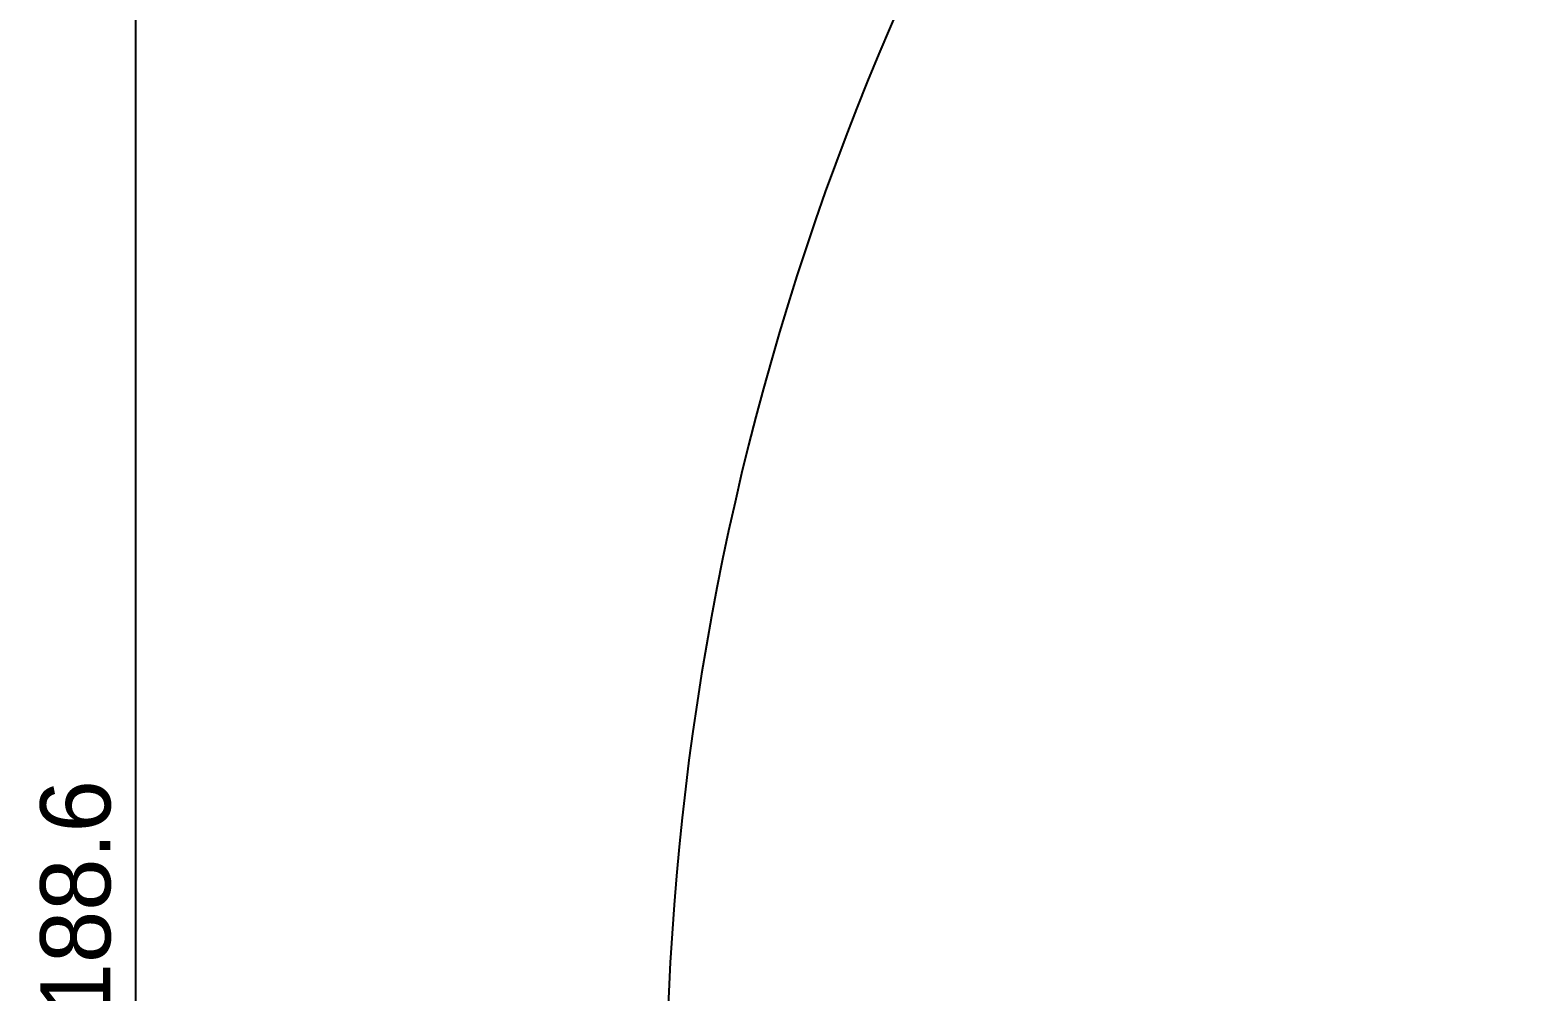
# Model space of a CAD drawing. Header units: millimetres. Extents: x 5828 to 6704, y 123 to 421.
# Drawn here: x 6485.39 to 6517.16, y 339.52 to 360.04 of the extents above; entities that cross this region are included whole.
import ezdxf

# ---------------------------------------------------------------- set-up
doc = ezdxf.new("R2010")
doc.units = ezdxf.units.MM
doc.layers.add('尺寸标注', color=7, linetype='Continuous')
doc.layers.add('运动范围', color=7, linetype='Continuous')
doc.styles.add('微软雅黑', font='msyh.ttc', dxfattribs={"height": 1.5})
doc.dimstyles.new('尺寸标注_1_20比例', dxfattribs={"dimtxt": 1.5, "dimasz": 1.25, "dimexe": 0.5, "dimexo": 0.4, "dimgap": 0.5, "dimtad": 1, "dimdec": 1, "dimlfac": 20, "dimdsep": 46, "dimtxsty": '微软雅黑', "dimcen": 0.09, "dimadec": 0, "dimazin": 0, "dimtp": 0.01, "dimtm": 0.01, "dimtfac": 1, "dimtdec": 1, "dimtofl": 0, "dimtmove": 0, "dimatfit": 3, "dimfxl": 1, "dimtolj": 1, "dimarcsym": 0})

# ---------------------------------------------------------------- blocks, each defined once
blk = doc.blocks.new('*D1144')
at = {"layer": 'Defpoints', "color": 0}
for p in [(6557.796, 395.67), (6487.648, 286.241), (6537.997, 286.241)]:
    blk.add_point(p, dxfattribs=at)
at = {"layer": '尺寸标注', "color": 0, "lineweight": -2}
for p, q in [((6557.396, 395.67), (6487.148, 395.67)), ((6487.648, 394.42), (6487.648, 287.491)), ((6537.597, 286.241), (6487.148, 286.241))]:
    blk.add_line(p, q, dxfattribs=at)
at = {"layer": '尺寸标注', "color": 0}
for points in [[(6487.856, 394.42), (6487.439, 394.42), (6487.648, 395.67)], [(6487.439, 287.491), (6487.856, 287.491), (6487.648, 286.241)]]:
    blk.add_solid(points, dxfattribs=at)
at = {"layer": '尺寸标注', "color": 0, "insert": (6486.376, 340.956), "char_height": 1.5, "attachment_point": 5, "rotation": 90, "style": '微软雅黑'}
blk.add_mtext('\\A1;\\A1;{\\fAlibaba PuHuiTi 3.0 55 Regular|b0|i0|c134|p18;2188.6}', dxfattribs=at)

msp = doc.modelspace()

# ---------------------------------------------------------------- linework, layer by layer
at = {"layer": '运动范围'}
msp.add_arc((6557.7962, 336.8553), 58.815, 350, 225, dxfattribs=at)

# ---------------------------------------------------------------- dimensions: what is measured, and where the dimension line sits
at = {"layer": '尺寸标注'}
dim = msp.add_linear_dim(base=(6487.6476, 286.2413), p1=(6557.7962, 395.6702), p2=(6537.9972, 286.2413), angle=90, text='\\A1;{\\fAlibaba PuHuiTi 3.0 55 Regular|b0|i0|c134|p18;2188.6}', dimstyle='尺寸标注_1_20比例', dxfattribs=at)
dim.commit()
dim.dimension.update_dxf_attribs({"geometry": '*D1144', "text_midpoint": (6487.6476, 340.9558), "dimtype": 160})

doc.saveas('drawing.dxf')
